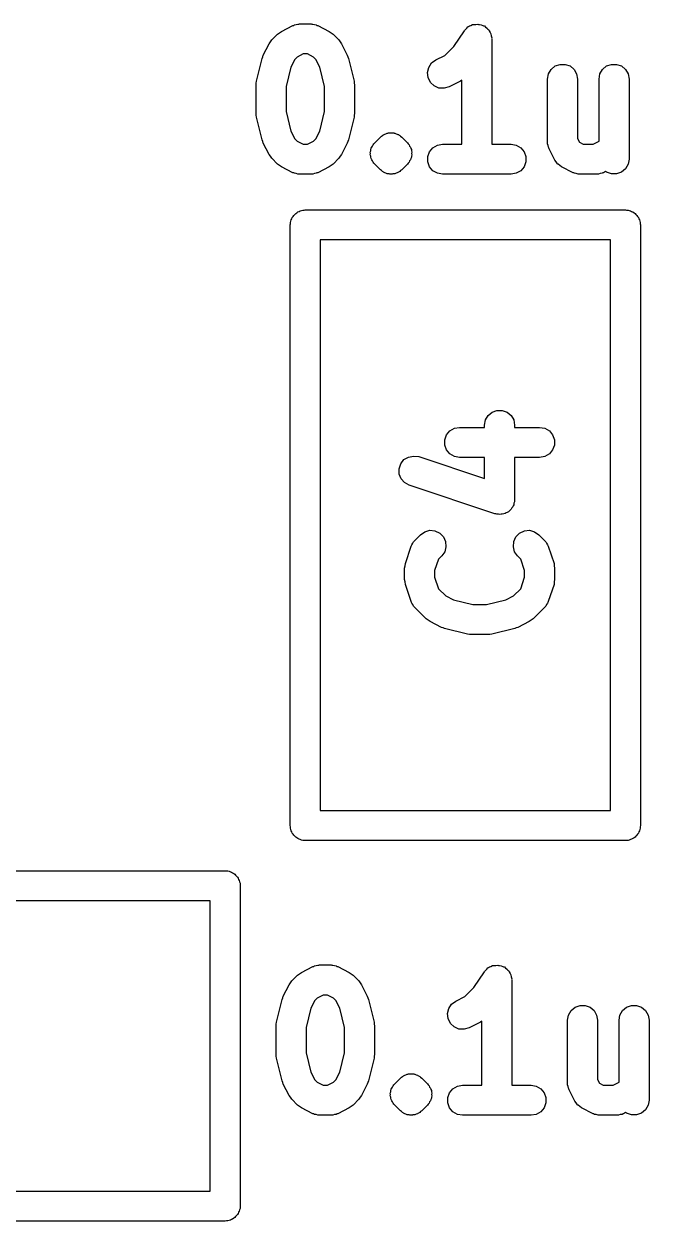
# Model space of a CAD drawing. Extents: x 103.2 to 159.1, y -150.7 to -109.
# Drawn here: x 119.09 to 122.22, y -150.68 to -144.7 of the extents above; entities that cross this region are included whole.
import ezdxf

# ---------------------------------------------------------------- set-up
doc = ezdxf.new("R2010")
doc.units = 0
doc.header["$MEASUREMENT"] = 0
doc.layers.add('BLACK', color=7, linetype='CONTINUOUS')

msp = doc.modelspace()

# ---------------------------------------------------------------- linework, layer by layer
at = {"layer": 'Black'}
for p, q in [((120.333, -144.776), (120.361, -144.747)), ((120.361, -144.747), (120.371, -144.74)), ((120.371, -144.74), (120.381, -144.733)), ((120.381, -144.733), (120.438, -144.704)), ((120.438, -144.704), (120.442, -144.703)), ((120.442, -144.703), (120.446, -144.701)), ((120.446, -144.701), (120.454, -144.699)), ((120.454, -144.699), (120.463, -144.697)), ((120.463, -144.697), (120.467, -144.697)), ((120.467, -144.697), (120.471, -144.696)), ((120.471, -144.696), (120.529, -144.696)), ((120.529, -144.696), (120.533, -144.697)), ((120.533, -144.697), (120.537, -144.697)), ((120.537, -144.697), (120.546, -144.699)), ((120.546, -144.699), (120.554, -144.701)), ((120.554, -144.701), (120.558, -144.703)), ((120.558, -144.703), (120.562, -144.704)), ((120.562, -144.704), (120.619, -144.733)), ((120.619, -144.733), (120.629, -144.74)), ((120.629, -144.74), (120.639, -144.747)), ((120.639, -144.747), (120.667, -144.776)), ((121.242, -144.809), (121.295, -144.73)), ((121.295, -144.73), (121.298, -144.727)), ((121.298, -144.727), (121.3, -144.723)), ((121.3, -144.723), (121.307, -144.717)), ((121.307, -144.717), (121.313, -144.711)), ((121.313, -144.711), (121.316, -144.709)), ((121.316, -144.709), (121.32, -144.706)), ((121.32, -144.706), (121.328, -144.703)), ((121.328, -144.703), (121.336, -144.699)), ((121.336, -144.699), (121.34, -144.699)), ((121.34, -144.699), (121.344, -144.698)), ((121.344, -144.698), (121.353, -144.698)), ((121.353, -144.698), (121.362, -144.697)), ((121.362, -144.697), (121.366, -144.698)), ((121.366, -144.698), (121.37, -144.698)), ((121.37, -144.698), (121.379, -144.701)), ((121.379, -144.701), (121.387, -144.703)), ((121.387, -144.703), (121.391, -144.705)), ((121.391, -144.705), (121.395, -144.706)), ((121.395, -144.706), (121.401, -144.712)), ((121.401, -144.712), (121.409, -144.717)), ((121.409, -144.717), (121.411, -144.721)), ((121.411, -144.721), (121.415, -144.723)), ((121.415, -144.723), (121.419, -144.731)), ((121.419, -144.731), (121.424, -144.738)), ((121.424, -144.738), (121.426, -144.742)), ((121.426, -144.742), (121.428, -144.746)), ((121.428, -144.746), (121.429, -144.755)), ((120.29, -144.852), (120.319, -144.795)), ((120.319, -144.795), (120.326, -144.785)), ((120.326, -144.785), (120.333, -144.776)), ((120.667, -144.776), (120.674, -144.785)), ((120.674, -144.785), (120.681, -144.795)), ((120.681, -144.795), (120.71, -144.852)), ((121.198, -144.853), (121.242, -144.809)), ((121.429, -144.755), (121.432, -144.763)), ((121.432, -144.763), (121.431, -144.767)), ((121.431, -144.767), (121.432, -144.771)), ((121.432, -144.771), (121.432, -145.296)), ((120.256, -144.982), (120.284, -144.868)), ((120.284, -144.868), (120.288, -144.86)), ((120.288, -144.86), (120.29, -144.852)), ((120.459, -144.862), (120.447, -144.873)), ((120.489, -144.846), (120.459, -144.862)), ((120.511, -144.846), (120.489, -144.846)), ((120.541, -144.862), (120.511, -144.846)), ((120.553, -144.873), (120.541, -144.862)), ((120.71, -144.852), (120.712, -144.86)), ((120.712, -144.86), (120.716, -144.868)), ((120.716, -144.868), (120.744, -144.982)), ((121.152, -144.876), (121.198, -144.853)), ((120.428, -144.912), (120.404, -145.009)), ((120.447, -144.873), (120.428, -144.912)), ((120.572, -144.912), (120.553, -144.873)), ((120.596, -145.009), (120.572, -144.912)), ((121.111, -144.938), (121.117, -144.913)), ((121.117, -144.913), (121.131, -144.891)), ((121.131, -144.891), (121.152, -144.876)), ((121.715, -144.946), (121.728, -144.923)), ((121.728, -144.923), (121.748, -144.906)), ((121.748, -144.906), (121.773, -144.898)), ((121.773, -144.898), (121.799, -144.898)), ((121.799, -144.898), (121.823, -144.906)), ((121.823, -144.906), (121.843, -144.923)), ((121.843, -144.923), (121.856, -144.946)), ((121.972, -144.946), (121.985, -144.923)), ((121.985, -144.923), (122.005, -144.906)), ((122.005, -144.906), (122.03, -144.898)), ((122.03, -144.898), (122.056, -144.898)), ((122.056, -144.898), (122.08, -144.906)), ((122.08, -144.906), (122.1, -144.923)), ((122.1, -144.923), (122.113, -144.946)), ((120.255, -144.991), (120.256, -144.982)), ((120.744, -144.982), (120.745, -144.991)), ((121.114, -144.964), (121.111, -144.938)), ((121.125, -144.988), (121.114, -144.964)), ((121.144, -145.005), (121.125, -144.988)), ((121.276, -144.981), (121.219, -145.01)), ((121.282, -144.977), (121.276, -144.981)), ((121.282, -145.296), (121.282, -144.977)), ((121.711, -144.971), (121.715, -144.946)), ((121.711, -145.286), (121.711, -144.971)), ((121.856, -144.946), (121.861, -144.971)), ((121.861, -144.971), (121.861, -145.268)), ((121.968, -144.971), (121.972, -144.946)), ((121.968, -145.282), (121.968, -144.971)), ((122.113, -144.946), (122.118, -144.971)), ((122.118, -144.971), (122.118, -145.371)), ((120.254, -145), (120.255, -144.991)), ((120.254, -145.143), (120.254, -145)), ((120.404, -145.009), (120.404, -145.134)), ((120.596, -145.134), (120.596, -145.009)), ((120.745, -144.991), (120.746, -145)), ((120.746, -145), (120.746, -145.143)), ((121.168, -145.016), (121.144, -145.005)), ((121.194, -145.017), (121.168, -145.016)), ((121.219, -145.01), (121.194, -145.017)), ((120.255, -145.152), (120.254, -145.143)), ((120.256, -145.161), (120.255, -145.152)), ((120.284, -145.275), (120.256, -145.161)), ((120.404, -145.134), (120.428, -145.231)), ((120.572, -145.231), (120.596, -145.134)), ((120.744, -145.161), (120.716, -145.275)), ((120.745, -145.152), (120.744, -145.161)), ((120.746, -145.143), (120.745, -145.152)), ((120.288, -145.283), (120.284, -145.275)), ((120.29, -145.291), (120.288, -145.283)), ((120.428, -145.231), (120.447, -145.27)), ((120.447, -145.27), (120.459, -145.281)), ((120.459, -145.281), (120.489, -145.296)), ((120.511, -145.296), (120.541, -145.281)), ((120.541, -145.281), (120.553, -145.27)), ((120.553, -145.27), (120.572, -145.231)), ((120.712, -145.283), (120.71, -145.291)), ((120.716, -145.275), (120.712, -145.283)), ((120.847, -145.29), (120.876, -145.261)), ((120.876, -145.261), (120.881, -145.257)), ((120.881, -145.257), (120.886, -145.253)), ((120.886, -145.253), (120.889, -145.251)), ((120.889, -145.251), (120.891, -145.249)), ((120.891, -145.249), (120.894, -145.248)), ((120.894, -145.248), (120.897, -145.246)), ((120.897, -145.246), (120.903, -145.245)), ((120.903, -145.245), (120.909, -145.242)), ((120.909, -145.242), (120.912, -145.242)), ((120.912, -145.242), (120.916, -145.24)), ((120.916, -145.24), (120.919, -145.24)), ((120.919, -145.24), (120.922, -145.24)), ((120.922, -145.24), (120.929, -145.24)), ((120.929, -145.24), (120.935, -145.24)), ((120.935, -145.24), (120.938, -145.24)), ((120.938, -145.24), (120.942, -145.24)), ((120.942, -145.24), (120.945, -145.242)), ((120.945, -145.242), (120.948, -145.242)), ((120.948, -145.242), (120.954, -145.245)), ((120.954, -145.245), (120.96, -145.246)), ((120.96, -145.246), (120.963, -145.248)), ((120.963, -145.248), (120.966, -145.249)), ((120.966, -145.249), (120.969, -145.251)), ((120.969, -145.251), (120.972, -145.253)), ((120.972, -145.253), (120.976, -145.257)), ((120.976, -145.257), (120.982, -145.261)), ((120.982, -145.261), (121.01, -145.29)), ((121.711, -145.29), (121.711, -145.286)), ((121.861, -145.268), (121.87, -145.287)), ((121.87, -145.287), (121.889, -145.296)), ((121.939, -145.296), (121.968, -145.282)), ((120.319, -145.348), (120.29, -145.291)), ((120.326, -145.357), (120.319, -145.348)), ((120.489, -145.296), (120.511, -145.296)), ((120.681, -145.348), (120.674, -145.357)), ((120.71, -145.291), (120.681, -145.348)), ((120.825, -145.336), (120.827, -145.33)), ((120.826, -145.343), (120.825, -145.336)), ((120.825, -145.349), (120.826, -145.343)), ((120.827, -145.356), (120.825, -145.349)), ((120.827, -145.33), (120.828, -145.323)), ((120.828, -145.323), (120.83, -145.317)), ((120.83, -145.317), (120.832, -145.311)), ((120.832, -145.311), (120.836, -145.306)), ((120.836, -145.306), (120.839, -145.3)), ((120.839, -145.3), (120.843, -145.295)), ((120.843, -145.295), (120.847, -145.29)), ((121.01, -145.29), (121.014, -145.295)), ((121.014, -145.295), (121.019, -145.3)), ((121.019, -145.3), (121.021, -145.306)), ((121.021, -145.306), (121.025, -145.311)), ((121.025, -145.311), (121.027, -145.318)), ((121.027, -145.318), (121.03, -145.323)), ((121.03, -145.323), (121.03, -145.33)), ((121.03, -145.33), (121.032, -145.336)), ((121.032, -145.349), (121.03, -145.356)), ((121.032, -145.336), (121.031, -145.343)), ((121.031, -145.343), (121.032, -145.349)), ((121.112, -145.358), (121.121, -145.334)), ((121.121, -145.334), (121.138, -145.314)), ((121.138, -145.314), (121.16, -145.301)), ((121.16, -145.301), (121.186, -145.296)), ((121.186, -145.296), (121.282, -145.296)), ((121.432, -145.296), (121.529, -145.296)), ((121.529, -145.296), (121.554, -145.301)), ((121.554, -145.301), (121.577, -145.314)), ((121.577, -145.314), (121.594, -145.334)), ((121.594, -145.334), (121.602, -145.358)), ((121.711, -145.294), (121.711, -145.29)), ((121.714, -145.303), (121.711, -145.294)), ((121.715, -145.311), (121.714, -145.303)), ((121.717, -145.315), (121.715, -145.311)), ((121.719, -145.319), (121.717, -145.315)), ((121.747, -145.376), (121.719, -145.319)), ((121.889, -145.296), (121.939, -145.296)), ((120.333, -145.367), (120.326, -145.357)), ((120.361, -145.396), (120.333, -145.367)), ((120.371, -145.403), (120.361, -145.396)), ((120.381, -145.41), (120.371, -145.403)), ((120.629, -145.403), (120.619, -145.41)), ((120.639, -145.396), (120.629, -145.403)), ((120.667, -145.367), (120.639, -145.396)), ((120.674, -145.357), (120.667, -145.367)), ((120.828, -145.362), (120.827, -145.356)), ((120.83, -145.368), (120.828, -145.362)), ((120.832, -145.375), (120.83, -145.368)), ((120.836, -145.38), (120.832, -145.375)), ((120.839, -145.386), (120.836, -145.38)), ((120.843, -145.391), (120.839, -145.386)), ((120.847, -145.396), (120.843, -145.391)), ((120.876, -145.424), (120.847, -145.396)), ((121.01, -145.396), (120.982, -145.424)), ((121.014, -145.391), (121.01, -145.396)), ((121.019, -145.386), (121.014, -145.391)), ((121.021, -145.38), (121.019, -145.386)), ((121.025, -145.375), (121.021, -145.38)), ((121.027, -145.368), (121.025, -145.375)), ((121.03, -145.362), (121.027, -145.368)), ((121.03, -145.356), (121.03, -145.362)), ((121.112, -145.384), (121.112, -145.358)), ((121.121, -145.409), (121.112, -145.384)), ((121.138, -145.429), (121.121, -145.409)), ((121.594, -145.409), (121.577, -145.429)), ((121.602, -145.384), (121.594, -145.409)), ((121.602, -145.358), (121.602, -145.384)), ((121.754, -145.385), (121.747, -145.376)), ((121.76, -145.394), (121.754, -145.385)), ((121.761, -145.396), (121.76, -145.394)), ((121.763, -145.397), (121.761, -145.396)), ((121.772, -145.403), (121.763, -145.397)), ((121.781, -145.41), (121.772, -145.403)), ((122.113, -145.397), (122.1, -145.42)), ((122.118, -145.371), (122.113, -145.397)), ((120.438, -145.439), (120.381, -145.41)), ((120.442, -145.44), (120.438, -145.439)), ((120.446, -145.442), (120.442, -145.44)), ((120.454, -145.443), (120.446, -145.442)), ((120.463, -145.446), (120.454, -145.443)), ((120.467, -145.446), (120.463, -145.446)), ((120.471, -145.446), (120.467, -145.446)), ((120.529, -145.446), (120.471, -145.446)), ((120.533, -145.446), (120.529, -145.446)), ((120.537, -145.446), (120.533, -145.446)), ((120.546, -145.443), (120.537, -145.446)), ((120.554, -145.442), (120.546, -145.443)), ((120.558, -145.44), (120.554, -145.442)), ((120.562, -145.439), (120.558, -145.44)), ((120.619, -145.41), (120.562, -145.439)), ((120.881, -145.428), (120.876, -145.424)), ((120.886, -145.433), (120.881, -145.428)), ((120.889, -145.434), (120.886, -145.433)), ((120.891, -145.436), (120.889, -145.434)), ((120.894, -145.438), (120.891, -145.436)), ((120.897, -145.439), (120.894, -145.438)), ((120.903, -145.441), (120.897, -145.439)), ((120.909, -145.444), (120.903, -145.441)), ((120.912, -145.444), (120.909, -145.444)), ((120.916, -145.445), (120.912, -145.444)), ((120.919, -145.445), (120.916, -145.445)), ((120.922, -145.446), (120.919, -145.445)), ((120.929, -145.446), (120.922, -145.446)), ((120.935, -145.446), (120.929, -145.446)), ((120.938, -145.445), (120.935, -145.446)), ((120.942, -145.445), (120.938, -145.445)), ((120.945, -145.444), (120.942, -145.445)), ((120.948, -145.444), (120.945, -145.444)), ((120.954, -145.441), (120.948, -145.444)), ((120.96, -145.439), (120.954, -145.441)), ((120.963, -145.438), (120.96, -145.439)), ((120.966, -145.436), (120.963, -145.438)), ((120.969, -145.434), (120.966, -145.436)), ((120.972, -145.433), (120.969, -145.434)), ((120.976, -145.428), (120.972, -145.433)), ((120.982, -145.424), (120.976, -145.428)), ((121.16, -145.442), (121.138, -145.429)), ((121.186, -145.446), (121.16, -145.442)), ((121.529, -145.446), (121.186, -145.446)), ((121.554, -145.442), (121.529, -145.446)), ((121.577, -145.429), (121.554, -145.442)), ((121.838, -145.439), (121.781, -145.41)), ((121.842, -145.44), (121.838, -145.439)), ((121.846, -145.442), (121.842, -145.44)), ((121.854, -145.443), (121.846, -145.442)), ((121.863, -145.446), (121.854, -145.443)), ((121.867, -145.446), (121.863, -145.446)), ((121.871, -145.446), (121.867, -145.446)), ((121.957, -145.446), (121.871, -145.446)), ((121.961, -145.446), (121.957, -145.446)), ((121.966, -145.446), (121.961, -145.446)), ((121.974, -145.443), (121.966, -145.446)), ((121.983, -145.442), (121.974, -145.443)), ((121.987, -145.44), (121.983, -145.442)), ((121.991, -145.439), (121.987, -145.44)), ((122.001, -145.433), (121.991, -145.439)), ((122.005, -145.436), (122.001, -145.433)), ((122.03, -145.445), (122.005, -145.436)), ((122.056, -145.445), (122.03, -145.445)), ((122.08, -145.436), (122.056, -145.445)), ((122.1, -145.42), (122.08, -145.436)), ((120.443, -145.652), (120.448, -145.648)), ((120.448, -145.648), (120.452, -145.643)), ((120.452, -145.643), (120.457, -145.639)), ((120.457, -145.639), (120.462, -145.635)), ((120.462, -145.635), (120.469, -145.633)), ((120.469, -145.633), (120.474, -145.63)), ((120.474, -145.63), (120.481, -145.628)), ((120.481, -145.628), (120.487, -145.626)), ((120.487, -145.626), (120.494, -145.626)), ((120.494, -145.626), (120.5, -145.625)), ((120.5, -145.625), (122.1, -145.625)), ((122.1, -145.625), (122.106, -145.626)), ((122.106, -145.626), (122.113, -145.626)), ((122.113, -145.626), (122.119, -145.628)), ((122.119, -145.628), (122.126, -145.63)), ((122.126, -145.63), (122.131, -145.633)), ((122.131, -145.633), (122.137, -145.635)), ((122.137, -145.635), (122.143, -145.639)), ((122.143, -145.639), (122.148, -145.643)), ((122.148, -145.643), (122.152, -145.648)), ((122.152, -145.648), (122.157, -145.652)), ((120.425, -145.7), (120.426, -145.694)), ((120.425, -148.7), (120.425, -145.7)), ((120.426, -145.687), (120.428, -145.681)), ((120.426, -145.694), (120.426, -145.687)), ((120.428, -145.681), (120.43, -145.674)), ((120.43, -145.674), (120.433, -145.669)), ((120.433, -145.669), (120.435, -145.662)), ((120.435, -145.662), (120.439, -145.657)), ((120.439, -145.657), (120.443, -145.652)), ((122.157, -145.652), (122.161, -145.657)), ((122.161, -145.657), (122.165, -145.662)), ((122.165, -145.662), (122.167, -145.669)), ((122.167, -145.669), (122.17, -145.674)), ((122.17, -145.674), (122.172, -145.681)), ((122.172, -145.681), (122.174, -145.687)), ((122.174, -145.687), (122.174, -145.694)), ((122.174, -145.694), (122.175, -145.7)), ((122.175, -145.7), (122.175, -148.7)), ((122.025, -145.775), (120.575, -145.775)), ((120.575, -145.775), (120.575, -148.625)), ((122.025, -148.625), (122.025, -145.775)), ((121.401, -146.674), (121.414, -146.652)), ((121.414, -146.652), (121.434, -146.635)), ((121.434, -146.635), (121.458, -146.626)), ((121.458, -146.626), (121.484, -146.626)), ((121.484, -146.626), (121.509, -146.635)), ((121.509, -146.635), (121.529, -146.652)), ((121.529, -146.652), (121.542, -146.674)), ((121.223, -146.728), (121.246, -146.715)), ((121.246, -146.715), (121.271, -146.711)), ((121.271, -146.711), (121.396, -146.711)), ((121.396, -146.7), (121.401, -146.674)), ((121.396, -146.711), (121.396, -146.7)), ((121.542, -146.674), (121.546, -146.7)), ((121.546, -146.7), (121.546, -146.711)), ((121.546, -146.711), (121.671, -146.711)), ((121.671, -146.711), (121.697, -146.715)), ((121.697, -146.715), (121.72, -146.728)), ((121.198, -146.773), (121.206, -146.748)), ((121.198, -146.799), (121.198, -146.773)), ((121.206, -146.748), (121.223, -146.728)), ((121.72, -146.728), (121.736, -146.748)), ((121.736, -146.748), (121.745, -146.773)), ((121.745, -146.773), (121.745, -146.799)), ((121.206, -146.823), (121.198, -146.799)), ((121.223, -146.843), (121.206, -146.823)), ((121.246, -146.856), (121.223, -146.843)), ((121.72, -146.843), (121.697, -146.856)), ((121.736, -146.823), (121.72, -146.843)), ((121.745, -146.799), (121.736, -146.823)), ((120.969, -146.918), (120.977, -146.893)), ((120.977, -146.893), (120.993, -146.872)), ((120.993, -146.872), (121.015, -146.859)), ((121.015, -146.859), (121.041, -146.854)), ((121.041, -146.854), (121.067, -146.857)), ((121.067, -146.857), (121.396, -146.967)), ((121.271, -146.861), (121.246, -146.856)), ((121.396, -146.861), (121.271, -146.861)), ((121.396, -146.967), (121.396, -146.861)), ((121.671, -146.861), (121.546, -146.861)), ((121.546, -146.861), (121.546, -147.071)), ((121.697, -146.856), (121.671, -146.861)), ((120.969, -146.944), (120.969, -146.918)), ((120.979, -146.968), (120.969, -146.944)), ((120.996, -146.987), (120.979, -146.968)), ((121.019, -147), (120.996, -146.987)), ((121.448, -147.143), (121.019, -147)), ((121.546, -147.082), (121.543, -147.09)), ((121.546, -147.071), (121.545, -147.077)), ((121.545, -147.077), (121.546, -147.082)), ((121.453, -147.143), (121.448, -147.143)), ((121.458, -147.145), (121.453, -147.143)), ((121.492, -147.143), (121.484, -147.145)), ((121.499, -147.141), (121.492, -147.143)), ((121.504, -147.138), (121.499, -147.141)), ((121.509, -147.136), (121.504, -147.138)), ((121.515, -147.132), (121.509, -147.136)), ((121.521, -147.128), (121.515, -147.132)), ((121.525, -147.123), (121.521, -147.128)), ((121.529, -147.12), (121.525, -147.123)), ((121.533, -147.113), (121.529, -147.12)), ((121.537, -147.107), (121.533, -147.113)), ((121.539, -147.102), (121.537, -147.107)), ((121.542, -147.097), (121.539, -147.102)), ((121.543, -147.09), (121.542, -147.097)), ((121.466, -147.145), (121.458, -147.145)), ((121.473, -147.146), (121.466, -147.145)), ((121.479, -147.145), (121.473, -147.146)), ((121.484, -147.145), (121.479, -147.145)), ((121.047, -147.276), (121.076, -147.247)), ((121.076, -147.247), (121.097, -147.232)), ((121.097, -147.232), (121.122, -147.225)), ((121.122, -147.225), (121.148, -147.228)), ((121.148, -147.228), (121.172, -147.239)), ((121.172, -147.239), (121.19, -147.257)), ((121.19, -147.257), (121.201, -147.281)), ((121.542, -147.281), (121.553, -147.257)), ((121.553, -147.257), (121.571, -147.239)), ((121.571, -147.239), (121.595, -147.228)), ((121.595, -147.228), (121.621, -147.225)), ((121.621, -147.225), (121.646, -147.232)), ((121.646, -147.232), (121.667, -147.247)), ((121.667, -147.247), (121.696, -147.276)), ((121, -147.391), (121.029, -147.305)), ((121.029, -147.305), (121.031, -147.301)), ((121.031, -147.301), (121.032, -147.297)), ((121.032, -147.297), (121.037, -147.29)), ((121.037, -147.29), (121.041, -147.282)), ((121.041, -147.282), (121.044, -147.279)), ((121.044, -147.279), (121.047, -147.276)), ((121.203, -147.307), (121.197, -147.332)), ((121.201, -147.281), (121.203, -147.307)), ((121.54, -147.307), (121.542, -147.281)), ((121.546, -147.332), (121.54, -147.307)), ((121.696, -147.276), (121.698, -147.279)), ((121.698, -147.279), (121.702, -147.282)), ((121.702, -147.282), (121.706, -147.29)), ((121.706, -147.29), (121.711, -147.297)), ((121.711, -147.297), (121.712, -147.301)), ((121.712, -147.301), (121.714, -147.305)), ((121.714, -147.305), (121.743, -147.391)), ((121.166, -147.369), (121.146, -147.426)), ((121.182, -147.353), (121.166, -147.369)), ((121.197, -147.332), (121.182, -147.353)), ((121.561, -147.353), (121.546, -147.332)), ((121.577, -147.369), (121.561, -147.353)), ((121.596, -147.426), (121.577, -147.369)), ((120.996, -147.414), (120.999, -147.402)), ((120.996, -147.471), (120.996, -147.414)), ((120.999, -147.402), (121, -147.391)), ((121.146, -147.426), (121.146, -147.459)), ((121.596, -147.459), (121.596, -147.426)), ((121.743, -147.391), (121.744, -147.402)), ((121.744, -147.402), (121.746, -147.414)), ((121.746, -147.414), (121.746, -147.471)), ((120.999, -147.483), (120.996, -147.471)), ((121, -147.495), (120.999, -147.483)), ((121.029, -147.581), (121, -147.495)), ((121.146, -147.459), (121.166, -147.517)), ((121.577, -147.517), (121.596, -147.459)), ((121.743, -147.495), (121.714, -147.581)), ((121.744, -147.483), (121.743, -147.495)), ((121.746, -147.471), (121.744, -147.483)), ((121.166, -147.517), (121.202, -147.553)), ((121.202, -147.553), (121.24, -147.572)), ((121.502, -147.572), (121.541, -147.553)), ((121.541, -147.553), (121.577, -147.517)), ((121.031, -147.585), (121.029, -147.581)), ((121.032, -147.589), (121.031, -147.585)), ((121.037, -147.596), (121.032, -147.589)), ((121.041, -147.604), (121.037, -147.596)), ((121.044, -147.607), (121.041, -147.604)), ((121.047, -147.61), (121.044, -147.607)), ((121.104, -147.667), (121.047, -147.61)), ((121.24, -147.572), (121.338, -147.596)), ((121.338, -147.596), (121.405, -147.596)), ((121.405, -147.596), (121.502, -147.572)), ((121.696, -147.61), (121.639, -147.667)), ((121.698, -147.607), (121.696, -147.61)), ((121.702, -147.604), (121.698, -147.607)), ((121.706, -147.596), (121.702, -147.604)), ((121.711, -147.589), (121.706, -147.596)), ((121.712, -147.585), (121.711, -147.589)), ((121.714, -147.581), (121.712, -147.585)), ((121.114, -147.674), (121.104, -147.667)), ((121.124, -147.681), (121.114, -147.674)), ((121.181, -147.71), (121.124, -147.681)), ((121.619, -147.681), (121.562, -147.71)), ((121.629, -147.674), (121.619, -147.681)), ((121.639, -147.667), (121.629, -147.674)), ((121.189, -147.712), (121.181, -147.71)), ((121.196, -147.716), (121.189, -147.712)), ((121.31, -147.744), (121.196, -147.716)), ((121.547, -147.716), (121.432, -147.744)), ((121.554, -147.712), (121.547, -147.716)), ((121.562, -147.71), (121.554, -147.712)), ((121.32, -147.745), (121.31, -147.744)), ((121.329, -147.746), (121.32, -147.745)), ((121.414, -147.746), (121.329, -147.746)), ((121.423, -147.745), (121.414, -147.746)), ((121.432, -147.744), (121.423, -147.745)), ((120.575, -148.625), (122.025, -148.625)), ((120.426, -148.706), (120.425, -148.7)), ((120.426, -148.713), (120.426, -148.706)), ((120.428, -148.719), (120.426, -148.713)), ((120.43, -148.726), (120.428, -148.719)), ((120.433, -148.731), (120.43, -148.726)), ((120.435, -148.737), (120.433, -148.731)), ((120.439, -148.743), (120.435, -148.737)), ((120.443, -148.748), (120.439, -148.743)), ((120.448, -148.752), (120.443, -148.748)), ((120.452, -148.757), (120.448, -148.752)), ((120.457, -148.761), (120.452, -148.757)), ((122.148, -148.757), (122.143, -148.761)), ((122.152, -148.752), (122.148, -148.757)), ((122.157, -148.748), (122.152, -148.752)), ((122.161, -148.743), (122.157, -148.748)), ((122.165, -148.737), (122.161, -148.743)), ((122.167, -148.731), (122.165, -148.737)), ((122.17, -148.726), (122.167, -148.731)), ((122.172, -148.719), (122.17, -148.726)), ((122.174, -148.713), (122.172, -148.719)), ((122.175, -148.7), (122.174, -148.706)), ((122.174, -148.706), (122.174, -148.713)), ((120.462, -148.765), (120.457, -148.761)), ((120.469, -148.767), (120.462, -148.765)), ((120.474, -148.77), (120.469, -148.767)), ((120.481, -148.772), (120.474, -148.77)), ((120.487, -148.774), (120.481, -148.772)), ((120.494, -148.774), (120.487, -148.774)), ((120.5, -148.775), (120.494, -148.774)), ((122.1, -148.775), (120.5, -148.775)), ((122.106, -148.774), (122.1, -148.775)), ((122.113, -148.774), (122.106, -148.774)), ((122.119, -148.772), (122.113, -148.774)), ((122.126, -148.77), (122.119, -148.772)), ((122.131, -148.767), (122.126, -148.77)), ((122.137, -148.765), (122.131, -148.767)), ((122.143, -148.761), (122.137, -148.765)), ((117.1, -148.925), (120.1, -148.925)), ((120.1, -148.925), (120.106, -148.926)), ((120.106, -148.926), (120.113, -148.926)), ((120.113, -148.926), (120.119, -148.928)), ((120.119, -148.928), (120.126, -148.93)), ((120.126, -148.93), (120.131, -148.933)), ((120.131, -148.933), (120.137, -148.935)), ((120.137, -148.935), (120.143, -148.939)), ((120.143, -148.939), (120.148, -148.943)), ((120.148, -148.943), (120.152, -148.948)), ((120.152, -148.948), (120.157, -148.952)), ((120.157, -148.952), (120.161, -148.957)), ((120.161, -148.957), (120.165, -148.963)), ((120.165, -148.963), (120.167, -148.969)), ((120.167, -148.969), (120.17, -148.974)), ((120.17, -148.974), (120.172, -148.981)), ((120.172, -148.981), (120.174, -148.987)), ((120.174, -148.987), (120.174, -148.994)), ((120.174, -148.994), (120.175, -149)), ((120.175, -149), (120.175, -150.6)), ((120.025, -149.075), (117.175, -149.075)), ((120.025, -150.525), (120.025, -149.075)), ((120.481, -149.433), (120.538, -149.404)), ((120.538, -149.404), (120.542, -149.403)), ((120.542, -149.403), (120.546, -149.401)), ((120.546, -149.401), (120.554, -149.399)), ((120.554, -149.399), (120.563, -149.397)), ((120.563, -149.397), (120.567, -149.397)), ((120.567, -149.397), (120.571, -149.396)), ((120.571, -149.396), (120.629, -149.396)), ((120.629, -149.396), (120.633, -149.397)), ((120.633, -149.397), (120.637, -149.397)), ((120.637, -149.397), (120.646, -149.399)), ((120.646, -149.399), (120.654, -149.401)), ((120.654, -149.401), (120.658, -149.403)), ((120.658, -149.403), (120.662, -149.404)), ((120.662, -149.404), (120.719, -149.433)), ((121.407, -149.417), (121.413, -149.411)), ((121.413, -149.411), (121.416, -149.409)), ((121.416, -149.409), (121.42, -149.406)), ((121.42, -149.406), (121.428, -149.403)), ((121.428, -149.403), (121.436, -149.399)), ((121.436, -149.399), (121.44, -149.399)), ((121.44, -149.399), (121.444, -149.398)), ((121.444, -149.398), (121.453, -149.398)), ((121.453, -149.398), (121.462, -149.397)), ((121.462, -149.397), (121.466, -149.398)), ((121.466, -149.398), (121.47, -149.398)), ((121.47, -149.398), (121.479, -149.401)), ((121.479, -149.401), (121.487, -149.403)), ((121.487, -149.403), (121.491, -149.405)), ((121.491, -149.405), (121.495, -149.406)), ((121.495, -149.406), (121.501, -149.412)), ((121.501, -149.412), (121.509, -149.417)), ((120.433, -149.476), (120.461, -149.447)), ((120.461, -149.447), (120.471, -149.44)), ((120.471, -149.44), (120.481, -149.433)), ((120.719, -149.433), (120.729, -149.44)), ((120.729, -149.44), (120.739, -149.447)), ((120.739, -149.447), (120.767, -149.476)), ((121.342, -149.509), (121.395, -149.43)), ((121.395, -149.43), (121.398, -149.427)), ((121.398, -149.427), (121.4, -149.423)), ((121.4, -149.423), (121.407, -149.417)), ((121.509, -149.417), (121.511, -149.421)), ((121.511, -149.421), (121.515, -149.423)), ((121.515, -149.423), (121.519, -149.431)), ((121.519, -149.431), (121.524, -149.438)), ((121.524, -149.438), (121.526, -149.442)), ((121.526, -149.442), (121.528, -149.446)), ((121.528, -149.446), (121.529, -149.455)), ((121.529, -149.455), (121.532, -149.463)), ((121.532, -149.463), (121.531, -149.467)), ((121.531, -149.467), (121.532, -149.471)), ((121.532, -149.471), (121.532, -149.996)), ((120.39, -149.552), (120.419, -149.495)), ((120.419, -149.495), (120.426, -149.485)), ((120.426, -149.485), (120.433, -149.476)), ((120.767, -149.476), (120.774, -149.485)), ((120.774, -149.485), (120.781, -149.495)), ((120.781, -149.495), (120.81, -149.552)), ((121.298, -149.553), (121.342, -149.509)), ((120.356, -149.682), (120.384, -149.568)), ((120.384, -149.568), (120.388, -149.56)), ((120.388, -149.56), (120.39, -149.552)), ((120.547, -149.573), (120.528, -149.612)), ((120.559, -149.562), (120.547, -149.573)), ((120.589, -149.546), (120.559, -149.562)), ((120.611, -149.546), (120.589, -149.546)), ((120.641, -149.562), (120.611, -149.546)), ((120.653, -149.573), (120.641, -149.562)), ((120.672, -149.612), (120.653, -149.573)), ((120.81, -149.552), (120.812, -149.56)), ((120.812, -149.56), (120.816, -149.568)), ((120.816, -149.568), (120.844, -149.682)), ((121.217, -149.613), (121.231, -149.591)), ((121.231, -149.591), (121.252, -149.576)), ((121.252, -149.576), (121.298, -149.553)), ((120.528, -149.612), (120.504, -149.709)), ((120.696, -149.709), (120.672, -149.612)), ((121.211, -149.638), (121.217, -149.613)), ((121.214, -149.664), (121.211, -149.638)), ((121.811, -149.671), (121.815, -149.646)), ((121.815, -149.646), (121.828, -149.623)), ((121.828, -149.623), (121.848, -149.606)), ((121.848, -149.606), (121.873, -149.598)), ((121.873, -149.598), (121.899, -149.598)), ((121.899, -149.598), (121.923, -149.606)), ((121.923, -149.606), (121.943, -149.623)), ((121.943, -149.623), (121.956, -149.646)), ((121.956, -149.646), (121.961, -149.671)), ((122.068, -149.671), (122.072, -149.646)), ((122.072, -149.646), (122.085, -149.623)), ((122.085, -149.623), (122.105, -149.606)), ((122.105, -149.606), (122.13, -149.598)), ((122.13, -149.598), (122.156, -149.598)), ((122.156, -149.598), (122.18, -149.606)), ((122.18, -149.606), (122.2, -149.623)), ((122.2, -149.623), (122.213, -149.646)), ((122.213, -149.646), (122.218, -149.671)), ((120.354, -149.7), (120.355, -149.691)), ((120.354, -149.843), (120.354, -149.7)), ((120.355, -149.691), (120.356, -149.682)), ((120.504, -149.709), (120.504, -149.834)), ((120.696, -149.834), (120.696, -149.709)), ((120.844, -149.682), (120.845, -149.691)), ((120.845, -149.691), (120.846, -149.7)), ((120.846, -149.7), (120.846, -149.843)), ((121.225, -149.688), (121.214, -149.664)), ((121.244, -149.705), (121.225, -149.688)), ((121.268, -149.716), (121.244, -149.705)), ((121.319, -149.71), (121.294, -149.717)), ((121.376, -149.681), (121.319, -149.71)), ((121.382, -149.677), (121.376, -149.681)), ((121.382, -149.996), (121.382, -149.677)), ((121.811, -149.986), (121.811, -149.671)), ((121.961, -149.671), (121.961, -149.968)), ((122.068, -149.982), (122.068, -149.671)), ((122.218, -149.671), (122.218, -150.071)), ((121.294, -149.717), (121.268, -149.716)), ((120.355, -149.852), (120.354, -149.843)), ((120.356, -149.861), (120.355, -149.852)), ((120.384, -149.975), (120.356, -149.861)), ((120.504, -149.834), (120.528, -149.931)), ((120.672, -149.931), (120.696, -149.834)), ((120.844, -149.861), (120.816, -149.975)), ((120.845, -149.852), (120.844, -149.861)), ((120.846, -149.843), (120.845, -149.852)), ((120.528, -149.931), (120.547, -149.97)), ((120.653, -149.97), (120.672, -149.931)), ((120.981, -149.957), (120.986, -149.953)), ((120.986, -149.953), (120.989, -149.951)), ((120.989, -149.951), (120.991, -149.949)), ((120.991, -149.949), (120.994, -149.948)), ((120.994, -149.948), (120.997, -149.946)), ((120.997, -149.946), (121.003, -149.945)), ((121.003, -149.945), (121.009, -149.942)), ((121.009, -149.942), (121.012, -149.942)), ((121.012, -149.942), (121.016, -149.94)), ((121.016, -149.94), (121.019, -149.94)), ((121.019, -149.94), (121.022, -149.94)), ((121.022, -149.94), (121.029, -149.94)), ((121.029, -149.94), (121.035, -149.94)), ((121.035, -149.94), (121.038, -149.94)), ((121.038, -149.94), (121.042, -149.94)), ((121.042, -149.94), (121.045, -149.942)), ((121.045, -149.942), (121.048, -149.942)), ((121.048, -149.942), (121.054, -149.945)), ((121.054, -149.945), (121.06, -149.946)), ((121.06, -149.946), (121.063, -149.948)), ((121.063, -149.948), (121.066, -149.949)), ((121.066, -149.949), (121.069, -149.951)), ((121.069, -149.951), (121.072, -149.953)), ((121.072, -149.953), (121.076, -149.957)), ((120.388, -149.983), (120.384, -149.975)), ((120.39, -149.991), (120.388, -149.983)), ((120.419, -150.048), (120.39, -149.991)), ((120.547, -149.97), (120.559, -149.981)), ((120.559, -149.981), (120.589, -149.996)), ((120.589, -149.996), (120.611, -149.996)), ((120.611, -149.996), (120.641, -149.981)), ((120.641, -149.981), (120.653, -149.97)), ((120.81, -149.991), (120.781, -150.048)), ((120.812, -149.983), (120.81, -149.991)), ((120.816, -149.975), (120.812, -149.983)), ((120.93, -150.017), (120.932, -150.011)), ((120.932, -150.011), (120.936, -150.006)), ((120.936, -150.006), (120.939, -150)), ((120.939, -150), (120.943, -149.995)), ((120.943, -149.995), (120.947, -149.99)), ((120.947, -149.99), (120.976, -149.961)), ((120.976, -149.961), (120.981, -149.957)), ((121.076, -149.957), (121.082, -149.961)), ((121.082, -149.961), (121.11, -149.99)), ((121.11, -149.99), (121.114, -149.995)), ((121.114, -149.995), (121.119, -150)), ((121.119, -150), (121.121, -150.006)), ((121.121, -150.006), (121.125, -150.011)), ((121.125, -150.011), (121.127, -150.018)), ((121.238, -150.014), (121.26, -150.001)), ((121.26, -150.001), (121.286, -149.996)), ((121.286, -149.996), (121.382, -149.996)), ((121.532, -149.996), (121.629, -149.996)), ((121.629, -149.996), (121.654, -150.001)), ((121.654, -150.001), (121.677, -150.014)), ((121.811, -149.99), (121.811, -149.986)), ((121.811, -149.994), (121.811, -149.99)), ((121.814, -150.003), (121.811, -149.994)), ((121.815, -150.011), (121.814, -150.003)), ((121.817, -150.015), (121.815, -150.011)), ((121.961, -149.968), (121.97, -149.987)), ((121.97, -149.987), (121.989, -149.996)), ((121.989, -149.996), (122.039, -149.996)), ((122.039, -149.996), (122.068, -149.982)), ((120.426, -150.057), (120.419, -150.048)), ((120.433, -150.067), (120.426, -150.057)), ((120.461, -150.096), (120.433, -150.067)), ((120.767, -150.067), (120.739, -150.096)), ((120.774, -150.057), (120.767, -150.067)), ((120.781, -150.048), (120.774, -150.057)), ((120.925, -150.036), (120.927, -150.03)), ((120.926, -150.043), (120.925, -150.036)), ((120.925, -150.049), (120.926, -150.043)), ((120.927, -150.056), (120.925, -150.049)), ((120.927, -150.03), (120.928, -150.023)), ((120.928, -150.062), (120.927, -150.056)), ((120.928, -150.023), (120.93, -150.017)), ((120.93, -150.068), (120.928, -150.062)), ((120.932, -150.075), (120.93, -150.068)), ((121.127, -150.068), (121.125, -150.075)), ((121.127, -150.018), (121.13, -150.023)), ((121.13, -150.062), (121.127, -150.068)), ((121.13, -150.023), (121.13, -150.03)), ((121.13, -150.03), (121.132, -150.036)), ((121.132, -150.049), (121.13, -150.056)), ((121.13, -150.056), (121.13, -150.062)), ((121.132, -150.036), (121.131, -150.043)), ((121.131, -150.043), (121.132, -150.049)), ((121.212, -150.058), (121.221, -150.034)), ((121.212, -150.084), (121.212, -150.058)), ((121.221, -150.034), (121.238, -150.014)), ((121.677, -150.014), (121.694, -150.034)), ((121.694, -150.034), (121.702, -150.058)), ((121.702, -150.058), (121.702, -150.084)), ((121.819, -150.019), (121.817, -150.015)), ((121.847, -150.076), (121.819, -150.019)), ((122.218, -150.071), (122.213, -150.097)), ((120.471, -150.103), (120.461, -150.096)), ((120.481, -150.11), (120.471, -150.103)), ((120.538, -150.139), (120.481, -150.11)), ((120.719, -150.11), (120.662, -150.139)), ((120.729, -150.103), (120.719, -150.11)), ((120.739, -150.096), (120.729, -150.103)), ((120.936, -150.08), (120.932, -150.075)), ((120.939, -150.086), (120.936, -150.08)), ((120.943, -150.091), (120.939, -150.086)), ((120.947, -150.096), (120.943, -150.091)), ((120.976, -150.124), (120.947, -150.096)), ((120.981, -150.128), (120.976, -150.124)), ((120.986, -150.133), (120.981, -150.128)), ((121.076, -150.128), (121.072, -150.133)), ((121.082, -150.124), (121.076, -150.128)), ((121.11, -150.096), (121.082, -150.124)), ((121.114, -150.091), (121.11, -150.096)), ((121.119, -150.086), (121.114, -150.091)), ((121.121, -150.08), (121.119, -150.086)), ((121.125, -150.075), (121.121, -150.08)), ((121.221, -150.109), (121.212, -150.084)), ((121.238, -150.129), (121.221, -150.109)), ((121.26, -150.142), (121.238, -150.129)), ((121.677, -150.129), (121.654, -150.142)), ((121.694, -150.109), (121.677, -150.129)), ((121.702, -150.084), (121.694, -150.109)), ((121.854, -150.085), (121.847, -150.076)), ((121.86, -150.094), (121.854, -150.085)), ((121.861, -150.096), (121.86, -150.094)), ((121.863, -150.097), (121.861, -150.096)), ((121.872, -150.103), (121.863, -150.097)), ((121.881, -150.11), (121.872, -150.103)), ((121.938, -150.139), (121.881, -150.11)), ((122.2, -150.12), (122.18, -150.136)), ((122.213, -150.097), (122.2, -150.12)), ((120.542, -150.14), (120.538, -150.139)), ((120.546, -150.142), (120.542, -150.14)), ((120.554, -150.143), (120.546, -150.142)), ((120.563, -150.146), (120.554, -150.143)), ((120.567, -150.146), (120.563, -150.146)), ((120.571, -150.146), (120.567, -150.146)), ((120.629, -150.146), (120.571, -150.146)), ((120.633, -150.146), (120.629, -150.146)), ((120.637, -150.146), (120.633, -150.146)), ((120.646, -150.143), (120.637, -150.146)), ((120.654, -150.142), (120.646, -150.143)), ((120.658, -150.14), (120.654, -150.142)), ((120.662, -150.139), (120.658, -150.14)), ((120.989, -150.134), (120.986, -150.133)), ((120.991, -150.136), (120.989, -150.134)), ((120.994, -150.138), (120.991, -150.136)), ((120.997, -150.139), (120.994, -150.138)), ((121.003, -150.141), (120.997, -150.139)), ((121.009, -150.144), (121.003, -150.141)), ((121.012, -150.144), (121.009, -150.144)), ((121.016, -150.145), (121.012, -150.144)), ((121.019, -150.145), (121.016, -150.145)), ((121.022, -150.146), (121.019, -150.145)), ((121.029, -150.146), (121.022, -150.146)), ((121.035, -150.146), (121.029, -150.146)), ((121.038, -150.145), (121.035, -150.146)), ((121.042, -150.145), (121.038, -150.145)), ((121.045, -150.144), (121.042, -150.145)), ((121.048, -150.144), (121.045, -150.144)), ((121.054, -150.141), (121.048, -150.144)), ((121.06, -150.139), (121.054, -150.141)), ((121.063, -150.138), (121.06, -150.139)), ((121.066, -150.136), (121.063, -150.138)), ((121.069, -150.134), (121.066, -150.136)), ((121.072, -150.133), (121.069, -150.134)), ((121.286, -150.146), (121.26, -150.142)), ((121.629, -150.146), (121.286, -150.146)), ((121.654, -150.142), (121.629, -150.146)), ((121.942, -150.14), (121.938, -150.139)), ((121.946, -150.142), (121.942, -150.14)), ((121.954, -150.143), (121.946, -150.142)), ((121.963, -150.146), (121.954, -150.143)), ((121.967, -150.146), (121.963, -150.146)), ((121.971, -150.146), (121.967, -150.146)), ((122.057, -150.146), (121.971, -150.146)), ((122.061, -150.146), (122.057, -150.146)), ((122.066, -150.146), (122.061, -150.146)), ((122.074, -150.143), (122.066, -150.146)), ((122.083, -150.142), (122.074, -150.143)), ((122.087, -150.14), (122.083, -150.142)), ((122.091, -150.139), (122.087, -150.14)), ((122.101, -150.133), (122.091, -150.139)), ((122.105, -150.136), (122.101, -150.133)), ((122.13, -150.145), (122.105, -150.136)), ((122.156, -150.145), (122.13, -150.145)), ((122.18, -150.136), (122.156, -150.145)), ((117.175, -150.525), (120.025, -150.525)), ((120.175, -150.6), (120.174, -150.606)), ((120.174, -150.606), (120.174, -150.613)), ((120.126, -150.67), (120.119, -150.672)), ((120.131, -150.667), (120.126, -150.67)), ((120.137, -150.665), (120.131, -150.667)), ((120.143, -150.661), (120.137, -150.665)), ((120.148, -150.657), (120.143, -150.661)), ((120.152, -150.652), (120.148, -150.657)), ((120.157, -150.648), (120.152, -150.652)), ((120.161, -150.643), (120.157, -150.648)), ((120.165, -150.637), (120.161, -150.643)), ((120.167, -150.631), (120.165, -150.637)), ((120.17, -150.626), (120.167, -150.631)), ((120.172, -150.619), (120.17, -150.626)), ((120.174, -150.613), (120.172, -150.619)), ((120.1, -150.675), (117.1, -150.675)), ((120.106, -150.674), (120.1, -150.675)), ((120.113, -150.674), (120.106, -150.674)), ((120.119, -150.672), (120.113, -150.674))]:
    msp.add_line(p, q, dxfattribs=at)

doc.saveas('drawing.dxf')
